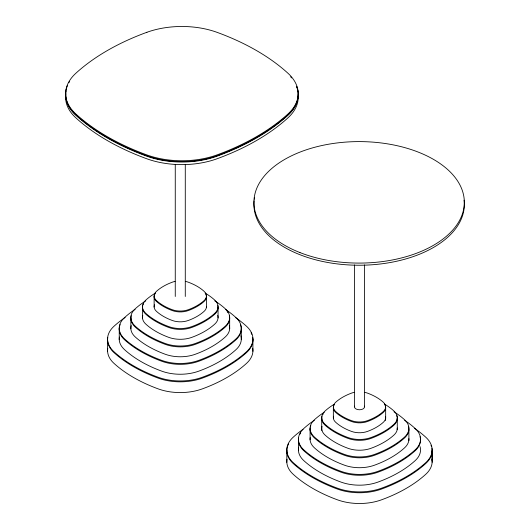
<?xml version="1.0" encoding="UTF-8"?>
<svg xmlns="http://www.w3.org/2000/svg" width="530" height="530" viewBox="0 0 530 530"><rect width="100%" height="100%" fill="white"/><g stroke="black" fill="none" stroke-linecap="round" stroke-linejoin="round"><path stroke-width="0.79" d="M432.129 451.553L432.129 462.319M432.129 449.97L432.129 460.736M408.895 429.79L408.895 440.549M385.661 407.451L385.661 418.786M364.507 264.901L364.507 406.881M354.484 264.901L354.484 406.881M333.35 407.471L333.357 417.978M321.723 418.11L321.723 429.704A21.425 12.369 0 0 0 321.823 430.526M310.09 428.75L310.096 439.767M298.463 439.39L298.463 450.659M286.829 450.03L286.836 462.379M252.903 339.041L252.909 351.39M241.289 328.415L241.289 339.677M229.669 317.781L229.675 328.799M218.055 307.155L218.055 317.914M206.435 307.287L206.435 296.522A14.833 8.566 0 0 1 204.143 301.398A51.417 29.687 0 0 1 188.276 310.573A14.833 8.566 0 0 1 172.349 310.593A51.417 29.687 0 0 1 156.449 301.424A14.833 8.566 0 0 1 154.515 294.852M185.281 164.413L185.281 296.489M175.264 164.413L175.264 296.489M154.131 296.548L154.131 307.049M142.497 307.188L142.497 317.947M130.864 317.821L130.87 328.839M119.237 328.467L119.237 339.73M107.603 339.107L107.61 351.45M364.335 406.132A5.008 2.895 0 0 1 359.492 409.769A5.008 2.895 0 0 1 354.656 406.132M408.517 426.57A28.017 16.178 0 0 1 404.562 437.926A97.122 56.074 0 0 1 374.597 455.25A28.017 16.178 0 0 1 344.5 455.29A97.122 56.074 0 0 1 314.469 437.966A28.017 16.178 0 0 1 310.216 427.677M310.454 426.61A28.017 16.178 0 0 1 310.825 425.557M397.275 428.85A21.425 12.369 0 0 1 397.281 429.671L397.275 418.084A21.425 12.369 0 0 1 393.962 425.126A74.273 42.877 0 0 1 371.046 438.376A21.425 12.369 0 0 1 348.038 438.403A74.273 42.877 0 0 1 325.069 425.159A21.425 12.369 0 0 1 322.002 416.474M322.657 414.871A21.425 12.369 0 0 1 323.121 414.096M396.705 415.639A21.425 12.369 0 0 1 397.182 417.262M385.469 419.919A14.833 8.566 0 0 1 385.27 420.475M431.943 459.159A41.201 23.784 0 0 1 425.756 474.284A142.828 82.461 0 0 1 381.686 499.757A41.201 23.784 0 0 1 337.431 499.817A142.828 82.461 0 0 1 293.269 474.343A41.201 23.784 0 0 1 287.008 459.218M431.943 448.393A41.201 23.784 0 0 1 425.756 463.518A142.828 82.461 0 0 1 381.686 488.998A41.201 23.784 0 0 1 337.431 489.058A142.828 82.461 0 0 1 293.269 463.578A41.201 23.784 0 0 1 288.625 443.802M431.029 445.273A41.201 23.784 0 0 1 431.572 446.823M333.549 406.338A14.833 8.566 0 0 0 335.669 412.347A51.417 29.687 0 0 0 351.569 421.522A14.833 8.566 0 0 0 367.502 421.502A51.417 29.687 0 0 0 383.369 412.327A14.833 8.566 0 0 0 385.595 406.881M333.741 405.781A14.833 8.566 0 0 1 334.324 404.688M385.005 405.212A14.833 8.566 0 0 1 385.462 406.318M298.609 438.065A34.609 19.981 0 0 0 303.869 450.772A119.972 69.264 0 0 0 340.969 472.17A34.609 19.981 0 0 0 378.142 472.124A119.972 69.264 0 0 0 415.162 450.719A34.609 19.981 0 0 0 420.045 436.693M299.973 434.156A34.609 19.981 0 0 1 300.722 432.897M324.32 412.221A97.122 56.074 0 0 0 314.423 419.753A28.017 16.178 0 0 0 314.469 437.104A97.122 56.074 0 0 0 344.5 454.429A28.017 16.178 0 0 0 374.597 454.389A97.122 56.074 0 0 0 404.562 437.065A28.017 16.178 0 0 0 404.529 419.72A97.122 56.074 0 0 0 393.989 411.79M397.275 427.988A21.425 12.369 0 0 1 393.962 435.031A74.273 42.877 0 0 1 371.046 448.281A21.425 12.369 0 0 1 348.038 448.307A74.273 42.877 0 0 1 325.069 435.057A21.425 12.369 0 0 1 322.002 426.378M354.265 392.333A14.833 8.566 0 0 0 351.628 393.088A51.417 29.687 0 0 0 335.649 402.303A14.833 8.566 0 0 0 335.669 411.485A51.417 29.687 0 0 0 351.569 420.661A14.833 8.566 0 0 0 367.502 420.641A51.417 29.687 0 0 0 383.369 411.466A14.833 8.566 0 0 0 383.349 402.283A51.417 29.687 0 0 0 367.442 393.108A14.833 8.566 0 0 0 364.819 392.346M310.216 437.581A28.017 16.178 0 0 0 314.469 447.87A97.122 56.074 0 0 0 344.5 465.194A28.017 16.178 0 0 0 374.597 465.154A97.122 56.074 0 0 0 404.562 447.83A28.017 16.178 0 0 0 408.895 438.615M314.363 420.27A119.972 69.264 0 0 0 303.816 428.478A34.609 19.981 0 0 0 303.869 449.91A119.972 69.264 0 0 0 340.969 471.309A34.609 19.981 0 0 0 378.142 471.263A119.972 69.264 0 0 0 415.162 449.857A34.609 19.981 0 0 0 415.116 428.439A119.972 69.264 0 0 0 404.615 420.27M414.566 428.359A142.828 82.461 0 0 1 425.709 437.157A41.201 23.784 0 0 1 425.756 462.657A142.828 82.461 0 0 1 381.686 488.137A41.201 23.784 0 0 1 337.431 488.196A142.828 82.461 0 0 1 293.269 462.716A41.201 23.784 0 0 1 293.203 437.197A142.828 82.461 0 0 1 303.047 429.3M298.609 447.969A34.609 19.981 0 0 0 303.869 460.676A119.972 69.264 0 0 0 340.969 482.075A34.609 19.981 0 0 0 378.142 482.022A119.972 69.264 0 0 0 415.162 460.623A34.609 19.981 0 0 0 420.045 446.598M384.363 404.012A74.273 42.877 0 0 1 393.936 411.002A21.425 12.369 0 0 1 393.962 424.265A74.273 42.877 0 0 1 371.046 437.515A21.425 12.369 0 0 1 348.038 437.542A74.273 42.877 0 0 1 325.069 424.298A21.425 12.369 0 0 1 325.036 411.028A74.273 42.877 0 0 1 334.019 404.383M385.595 416.785A14.833 8.566 0 0 1 383.369 422.231A51.417 29.687 0 0 1 367.502 431.407A14.833 8.566 0 0 1 351.569 431.427A51.417 29.687 0 0 1 335.669 422.251A14.833 8.566 0 0 1 333.549 416.242M464.068 200.227A105.212 60.745 0 0 1 359.645 265.238A105.212 60.745 0 0 1 254.108 200.83M254.307 199.24A105.212 60.745 0 0 1 254.585 197.657M229.291 315.642A28.017 16.178 0 0 1 225.336 326.997A97.122 56.074 0 0 1 195.371 344.321A28.017 16.178 0 0 1 165.28 344.361A97.122 56.074 0 0 1 135.243 327.036A28.017 16.178 0 0 1 131.235 315.681M227.092 311.541A28.017 16.178 0 0 1 227.82 312.534M142.775 305.545A21.425 12.369 0 0 0 145.843 314.23A74.273 42.877 0 0 0 168.812 327.474A21.425 12.369 0 0 0 191.827 327.447A74.273 42.877 0 0 0 214.743 314.197A21.425 12.369 0 0 0 217.764 305.519M143.06 304.737A21.425 12.369 0 0 1 143.431 303.942M252.717 348.23A41.201 23.784 0 0 1 246.536 363.355A142.828 82.461 0 0 1 202.467 388.828A41.201 23.784 0 0 1 158.212 388.887A142.828 82.461 0 0 1 114.043 363.414A41.201 23.784 0 0 1 107.782 348.29M252.717 337.464A41.201 23.784 0 0 1 246.536 352.589A142.828 82.461 0 0 1 202.467 378.069A41.201 23.784 0 0 1 158.212 378.128A142.828 82.461 0 0 1 114.043 352.649A41.201 23.784 0 0 1 107.782 337.524M251.081 332.813A41.201 23.784 0 0 1 251.803 334.344M154.773 294.302A14.833 8.566 0 0 1 155.098 293.759M205.779 294.282A14.833 8.566 0 0 1 206.369 295.952M120.144 324.512A34.609 19.981 0 0 0 124.643 339.843A119.972 69.264 0 0 0 161.743 361.241A34.609 19.981 0 0 0 198.916 361.195A119.972 69.264 0 0 0 235.936 339.79A34.609 19.981 0 0 0 240.362 324.466M145.783 300.854A97.122 56.074 0 0 0 135.203 308.824A28.017 16.178 0 0 0 135.243 326.175A97.122 56.074 0 0 0 165.28 343.5A28.017 16.178 0 0 0 195.371 343.46A97.122 56.074 0 0 0 225.336 326.135A28.017 16.178 0 0 0 225.303 308.791A97.122 56.074 0 0 0 214.769 300.861M217.764 315.416A21.425 12.369 0 0 1 214.743 324.102A74.273 42.877 0 0 1 191.827 337.352A21.425 12.369 0 0 1 168.812 337.378A74.273 42.877 0 0 1 145.843 324.135A21.425 12.369 0 0 1 142.775 315.449M175.039 281.404A14.833 8.566 0 0 0 172.409 282.159A51.417 29.687 0 0 0 156.423 291.374A14.833 8.566 0 0 0 156.449 300.563A51.417 29.687 0 0 0 172.349 309.732A14.833 8.566 0 0 0 188.276 309.712A51.417 29.687 0 0 0 204.143 300.536A14.833 8.566 0 0 0 204.123 291.354A51.417 29.687 0 0 0 188.223 282.179A14.833 8.566 0 0 0 185.593 281.417M131.235 325.586A28.017 16.178 0 0 0 135.243 336.941A97.122 56.074 0 0 0 165.28 354.265A28.017 16.178 0 0 0 195.371 354.225A97.122 56.074 0 0 0 225.336 336.901A28.017 16.178 0 0 0 229.291 325.546M135.137 309.341A119.972 69.264 0 0 0 124.59 317.549A34.609 19.981 0 0 0 124.643 338.981A119.972 69.264 0 0 0 161.743 360.38A34.609 19.981 0 0 0 198.916 360.334A119.972 69.264 0 0 0 235.936 338.928A34.609 19.981 0 0 0 235.89 317.51A119.972 69.264 0 0 0 225.389 309.341M235.34 317.43A142.828 82.461 0 0 1 246.483 326.228A41.201 23.784 0 0 1 246.536 351.728A142.828 82.461 0 0 1 202.467 377.208A41.201 23.784 0 0 1 158.212 377.267A142.828 82.461 0 0 1 114.043 351.787A41.201 23.784 0 0 1 113.976 326.275A142.828 82.461 0 0 1 125.166 317.43M119.382 337.04A34.609 19.981 0 0 0 124.643 349.747A119.972 69.264 0 0 0 161.743 371.146A34.609 19.981 0 0 0 198.916 371.099A119.972 69.264 0 0 0 235.936 349.694A34.609 19.981 0 0 0 240.825 335.669M205.136 293.083A74.273 42.877 0 0 1 214.716 300.073A21.425 12.369 0 0 1 214.743 313.336A74.273 42.877 0 0 1 191.827 326.586A21.425 12.369 0 0 1 168.812 326.613A74.273 42.877 0 0 1 145.843 313.369A21.425 12.369 0 0 1 145.81 300.099A74.273 42.877 0 0 1 155.429 293.077M206.435 306.426A14.833 8.566 0 0 1 204.143 311.302A51.417 29.687 0 0 1 188.276 320.478A14.833 8.566 0 0 1 172.349 320.498A51.417 29.687 0 0 1 156.449 311.322A14.833 8.566 0 0 1 154.515 304.757M298.145 96.182A65.919 38.061 0 0 1 287.956 117.852A228.523 131.937 0 0 1 217.446 158.616A65.919 38.061 0 0 1 146.638 158.715A228.523 131.937 0 0 1 75.969 117.945A65.919 38.061 0 0 1 65.959 93.75M298.145 93.598A65.919 38.061 0 0 1 287.956 115.268A228.523 131.937 0 0 1 217.446 156.032A65.919 38.061 0 0 1 146.638 156.131A228.523 131.937 0 0 1 75.969 115.368A65.919 38.061 0 0 1 65.959 91.167M296.634 86.695A65.919 38.061 0 0 1 297.264 88.556M297.595 89.808A65.919 38.061 0 0 1 298.039 92.333M66.21 89.908A65.919 38.061 0 0 1 66.535 88.649M65.959 90.736A65.919 38.061 0 0 0 75.969 114.937A228.523 131.937 0 0 0 146.638 155.701A65.919 38.061 0 0 0 217.446 155.601A228.523 131.937 0 0 0 287.956 114.838A65.919 38.061 0 0 0 298.145 93.167M66.071 90.107A65.919 38.061 0 0 1 66.535 88.218M66.72 87.596A65.919 38.061 0 0 1 67.396 85.734M68.88 82.687A65.919 38.061 0 0 1 69.589 81.487M290.625 76.777A65.919 38.061 0 0 1 291.613 77.903M296.634 86.264A65.919 38.061 0 0 1 298.099 92.531M299.967 252.578A105.212 60.745 0 0 0 464.048 206.813A105.212 60.745 0 0 0 313.356 147.651A105.212 60.745 0 0 0 299.967 252.578M146.903 32.29A228.523 131.937 0 0 0 75.869 73.246A65.919 38.061 0 0 0 75.969 114.076A228.523 131.937 0 0 0 146.638 154.839A65.919 38.061 0 0 0 217.446 154.74A228.523 131.937 0 0 0 287.956 113.976A65.919 38.061 0 0 0 287.876 73.173A228.523 131.937 0 0 0 217.187 32.39A65.919 38.061 0 0 0 146.903 32.29"/></g></svg>
